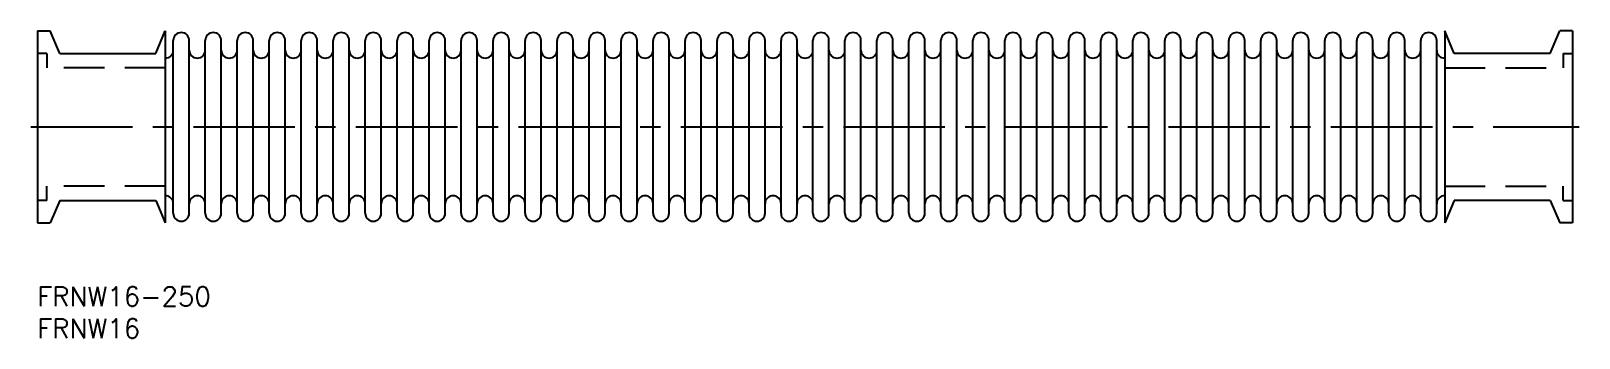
# Model space of a CAD drawing. Extents: x -1 to 241, y -8 to 40.
import ezdxf

# ---------------------------------------------------------------- set-up
doc = ezdxf.new("R2010")
doc.units = 0
doc.header["$LTSCALE"] = 0.5
doc.linetypes.add('CENTER', pattern=[50.8, 31.75, -6.35, 6.35, -6.35])
doc.linetypes.add('DASHED', pattern=[19.05, 12.7, -6.35])
for name, color, linetype in [('MSM_CENTER', 1, 'CENTER'), ('MSM_CONTINUOUS', 7, 'CONTINUOUS'), ('MSM_DASHED', 4, 'DASHED'), ('MSM_PART_NUMBER', 7, 'CONTINUOUS')]:
    doc.layers.add(name, color=color, linetype=linetype)
doc.styles.get("Standard").update_dxf_attribs({"font": 'txt.shx', "height": 3, "bigfont": 'bigfont.shx'})

# ---------------------------------------------------------------- blocks, each defined once
blk = doc.blocks.new('*U4')
at = {"layer": 'MSM_PART_NUMBER'}
blk.add_text('FRNW16-250', height=3, dxfattribs=at).set_placement((0, -3))
blk = doc.blocks.new('*U5')
at = {"layer": 'MSM_PART_NUMBER'}
blk.add_text('FRNW16', height=3, dxfattribs=at).set_placement((0, -8))

msp = doc.modelspace()

# ---------------------------------------------------------------- linework, layer by layer
at = {"layer": 'MSM_CENTER'}
msp.add_line((-1, 25), (241, 25), dxfattribs=at)
at = {"layer": 'MSM_CONTINUOUS'}
for p, q in [((0, 40), (2, 40)), ((0, 40), (0, 10)), ((0, 40), (0, 10)), ((3.5, 36.5), (2, 40)), ((18.5, 36.5), (20, 40)), ((20, 40), (20, 10)), ((220, 40), (220, 10)), ((221.5, 36.5), (220, 40)), ((236.5, 36.5), (238, 40)), ((240, 40), (238, 40)), ((240, 40), (240, 10)), ((240, 40), (240, 10)), ((3.5, 36.5), (18.5, 36.5)), ((21.25, 11.5), (21.25, 38.5)), ((23.75, 11.5), (23.75, 38.5)), ((26.25, 11.5), (26.25, 38.5)), ((28.75, 11.5), (28.75, 38.5)), ((31.25, 11.5), (31.25, 38.5)), ((33.75, 11.5), (33.75, 38.5)), ((36.25, 11.5), (36.25, 38.5)), ((38.75, 11.5), (38.75, 38.5)), ((41.25, 11.5), (41.25, 38.5)), ((43.75, 11.5), (43.75, 38.5)), ((46.25, 11.5), (46.25, 38.5)), ((48.75, 11.5), (48.75, 38.5)), ((51.25, 11.5), (51.25, 38.5)), ((53.75, 11.5), (53.75, 38.5)), ((56.25, 11.5), (56.25, 38.5)), ((58.75, 11.5), (58.75, 38.5)), ((61.25, 11.5), (61.25, 38.5)), ((63.75, 11.5), (63.75, 38.5)), ((66.25, 11.5), (66.25, 38.5)), ((68.75, 11.5), (68.75, 38.5)), ((71.25, 11.5), (71.25, 38.5)), ((73.75, 11.5), (73.75, 38.5)), ((76.25, 11.5), (76.25, 38.5)), ((78.75, 11.5), (78.75, 38.5)), ((81.25, 11.5), (81.25, 38.5)), ((83.75, 11.5), (83.75, 38.5)), ((86.25, 11.5), (86.25, 38.5)), ((88.75, 11.5), (88.75, 38.5)), ((91.25, 11.5), (91.25, 38.5)), ((93.75, 11.5), (93.75, 38.5)), ((96.25, 11.5), (96.25, 38.5)), ((98.75, 11.5), (98.75, 38.5)), ((101.25, 11.5), (101.25, 38.5)), ((103.75, 11.5), (103.75, 38.5)), ((106.25, 11.5), (106.25, 38.5)), ((108.75, 11.5), (108.75, 38.5)), ((111.25, 11.5), (111.25, 38.5)), ((113.75, 11.5), (113.75, 38.5)), ((116.25, 11.5), (116.25, 38.5)), ((118.75, 11.5), (118.75, 38.5)), ((121.25, 11.5), (121.25, 38.5)), ((123.75, 11.5), (123.75, 38.5)), ((126.25, 11.5), (126.25, 38.5)), ((128.75, 11.5), (128.75, 38.5)), ((131.25, 11.5), (131.25, 38.5)), ((133.75, 11.5), (133.75, 38.5)), ((136.25, 11.5), (136.25, 38.5)), ((138.75, 11.5), (138.75, 38.5)), ((141.25, 11.5), (141.25, 38.5)), ((143.75, 11.5), (143.75, 38.5)), ((146.25, 11.5), (146.25, 38.5)), ((148.75, 11.5), (148.75, 38.5)), ((151.25, 11.5), (151.25, 38.5)), ((153.75, 11.5), (153.75, 38.5)), ((156.25, 11.5), (156.25, 38.5)), ((158.75, 11.5), (158.75, 38.5)), ((161.25, 11.5), (161.25, 38.5)), ((163.75, 11.5), (163.75, 38.5)), ((166.25, 11.5), (166.25, 38.5)), ((168.75, 11.5), (168.75, 38.5)), ((171.25, 11.5), (171.25, 38.5)), ((173.75, 11.5), (173.75, 38.5)), ((176.25, 11.5), (176.25, 38.5)), ((178.75, 11.5), (178.75, 38.5)), ((181.25, 11.5), (181.25, 38.5)), ((183.75, 11.5), (183.75, 38.5)), ((186.25, 11.5), (186.25, 38.5)), ((188.75, 11.5), (188.75, 38.5)), ((191.25, 11.5), (191.25, 38.5)), ((193.75, 11.5), (193.75, 38.5)), ((196.25, 11.5), (196.25, 38.5)), ((198.75, 11.5), (198.75, 38.5)), ((201.25, 11.5), (201.25, 38.5)), ((203.75, 11.5), (203.75, 38.5)), ((206.25, 11.5), (206.25, 38.5)), ((208.75, 11.5), (208.75, 38.5)), ((211.25, 11.5), (211.25, 38.5)), ((213.75, 11.5), (213.75, 38.5)), ((216.25, 11.5), (216.25, 38.5)), ((218.75, 11.5), (218.75, 38.5)), ((236.5, 36.5), (221.5, 36.5)), ((3.5, 13.5), (2, 10)), ((3.5, 13.5), (18.5, 13.5)), ((18.5, 13.5), (20, 10)), ((221.5, 13.5), (220, 10)), ((236.5, 13.5), (221.5, 13.5)), ((236.5, 13.5), (238, 10)), ((0, 10), (2, 10)), ((240, 10), (238, 10))]:
    msp.add_line(p, q, dxfattribs=at)
for centre, start, end in [((22.5, 38.5), 0, 180), ((27.5, 38.5), 0, 180), ((32.5, 38.5), 0, 180), ((37.5, 38.5), 0, 180), ((42.5, 38.5), 0, 180), ((47.5, 38.5), 0, 180), ((52.5, 38.5), 0, 180), ((57.5, 38.5), 0, 180), ((62.5, 38.5), 0, 180), ((67.5, 38.5), 0, 180), ((72.5, 38.5), 0, 180), ((77.5, 38.5), 0, 180), ((82.5, 38.5), 0, 180), ((87.5, 38.5), 0, 180), ((92.5, 38.5), 0, 180), ((97.5, 38.5), 0, 180), ((102.5, 38.5), 0, 180), ((107.5, 38.5), 0, 180), ((112.5, 38.5), 0, 180), ((117.5, 38.5), 0, 180), ((122.5, 38.5), 0, 180), ((127.5, 38.5), 0, 180), ((132.5, 38.5), 0, 180), ((137.5, 38.5), 0, 180), ((142.5, 38.5), 0, 180), ((147.5, 38.5), 0, 180), ((152.5, 38.5), 0, 180), ((157.5, 38.5), 0, 180), ((162.5, 38.5), 0, 180), ((167.5, 38.5), 0, 180), ((172.5, 38.5), 0, 180), ((177.5, 38.5), 0, 180), ((182.5, 38.5), 0, 180), ((187.5, 38.5), 0, 180), ((192.5, 38.5), 0, 180), ((197.5, 38.5), 0, 180), ((202.5, 38.5), 0, 180), ((207.5, 38.5), 0, 180), ((212.5, 38.5), 0, 180), ((217.5, 38.5), 0, 180), ((20, 37), 270, 0), ((25, 37), 180, 0), ((30, 37), 180, 0), ((35, 37), 180, 0), ((40, 37), 180, 0), ((45, 37), 180, 0), ((50, 37), 180, 0), ((55, 37), 180, 0), ((60, 37), 180, 0), ((65, 37), 180, 0), ((70, 37), 180, 0), ((75, 37), 180, 0), ((80, 37), 180, 0), ((85, 37), 180, 0), ((90, 37), 180, 0), ((95, 37), 180, 0), ((100, 37), 180, 0), ((105, 37), 180, 0), ((110, 37), 180, 0), ((115, 37), 180, 0), ((120, 37), 180, 0), ((125, 37), 180, 0), ((130, 37), 180, 0), ((135, 37), 180, 0), ((140, 37), 180, 0), ((145, 37), 180, 0), ((150, 37), 180, 0), ((155, 37), 180, 0), ((160, 37), 180, 0), ((165, 37), 180, 0), ((170, 37), 180, 0), ((175, 37), 180, 0), ((180, 37), 180, 0), ((185, 37), 180, 0), ((190, 37), 180, 0), ((195, 37), 180, 0), ((200, 37), 180, 0), ((205, 37), 180, 0), ((210, 37), 180, 0), ((215, 37), 180, 0), ((220, 37), 180, 270), ((20, 13), 0, 90), ((25, 13), 0, 180), ((30, 13), 0, 180), ((35, 13), 0, 180), ((40, 13), 0, 180), ((45, 13), 0, 180), ((50, 13), 0, 180), ((55, 13), 0, 180), ((60, 13), 0, 180), ((65, 13), 0, 180), ((70, 13), 0, 180), ((75, 13), 0, 180), ((80, 13), 0, 180), ((85, 13), 0, 180), ((90, 13), 0, 180), ((95, 13), 0, 180), ((100, 13), 0, 180), ((105, 13), 0, 180), ((110, 13), 0, 180), ((115, 13), 0, 180), ((120, 13), 0, 180), ((125, 13), 0, 180), ((130, 13), 0, 180), ((135, 13), 0, 180), ((140, 13), 0, 180), ((145, 13), 0, 180), ((150, 13), 0, 180), ((155, 13), 0, 180), ((160, 13), 0, 180), ((165, 13), 0, 180), ((170, 13), 0, 180), ((175, 13), 0, 180), ((180, 13), 0, 180), ((185, 13), 0, 180), ((190, 13), 0, 180), ((195, 13), 0, 180), ((200, 13), 0, 180), ((205, 13), 0, 180), ((210, 13), 0, 180), ((215, 13), 0, 180), ((220, 13), 90, 180), ((22.5, 11.5), 180, 0), ((27.5, 11.5), 180, 0), ((32.5, 11.5), 180, 0), ((37.5, 11.5), 180, 0), ((42.5, 11.5), 180, 0), ((47.5, 11.5), 180, 0), ((52.5, 11.5), 180, 0), ((57.5, 11.5), 180, 0), ((62.5, 11.5), 180, 0), ((67.5, 11.5), 180, 0), ((72.5, 11.5), 180, 0), ((77.5, 11.5), 180, 0), ((82.5, 11.5), 180, 0), ((87.5, 11.5), 180, 0), ((92.5, 11.5), 180, 0), ((97.5, 11.5), 180, 0), ((102.5, 11.5), 180, 0), ((107.5, 11.5), 180, 0), ((112.5, 11.5), 180, 0), ((117.5, 11.5), 180, 0), ((122.5, 11.5), 180, 0), ((127.5, 11.5), 180, 0), ((132.5, 11.5), 180, 0), ((137.5, 11.5), 180, 0), ((142.5, 11.5), 180, 0), ((147.5, 11.5), 180, 0), ((152.5, 11.5), 180, 0), ((157.5, 11.5), 180, 0), ((162.5, 11.5), 180, 0), ((167.5, 11.5), 180, 0), ((172.5, 11.5), 180, 0), ((177.5, 11.5), 180, 0), ((182.5, 11.5), 180, 0), ((187.5, 11.5), 180, 0), ((192.5, 11.5), 180, 0), ((197.5, 11.5), 180, 0), ((202.5, 11.5), 180, 0), ((207.5, 11.5), 180, 0), ((212.5, 11.5), 180, 0), ((217.5, 11.5), 180, 0)]:
    msp.add_arc(centre, 1.25, start, end, dxfattribs=at)
at = {"layer": 'MSM_DASHED'}
for p, q in [((1.5, 36.5), (0, 36.5)), ((1.5, 36.5), (1.5, 34.25)), ((238.5, 36.5), (238.5, 34.25)), ((238.5, 36.5), (240, 36.5)), ((20, 34.25), (1.5, 34.25)), ((220, 34.25), (238.5, 34.25)), ((20, 15.75), (1.5, 15.75)), ((1.5, 13.5), (1.5, 15.75)), ((220, 15.75), (238.5, 15.75)), ((238.5, 13.5), (238.5, 15.75)), ((1.5, 13.5), (0, 13.5)), ((238.5, 13.5), (240, 13.5))]:
    msp.add_line(p, q, dxfattribs=at)

# ---------------------------------------------------------------- block references
at = {"layer": 'MSM_CONTINUOUS'}
for name in ['*U4', '*U5']:
    msp.add_blockref(name, (0, 0), dxfattribs=at)

doc.saveas('drawing.dxf')
